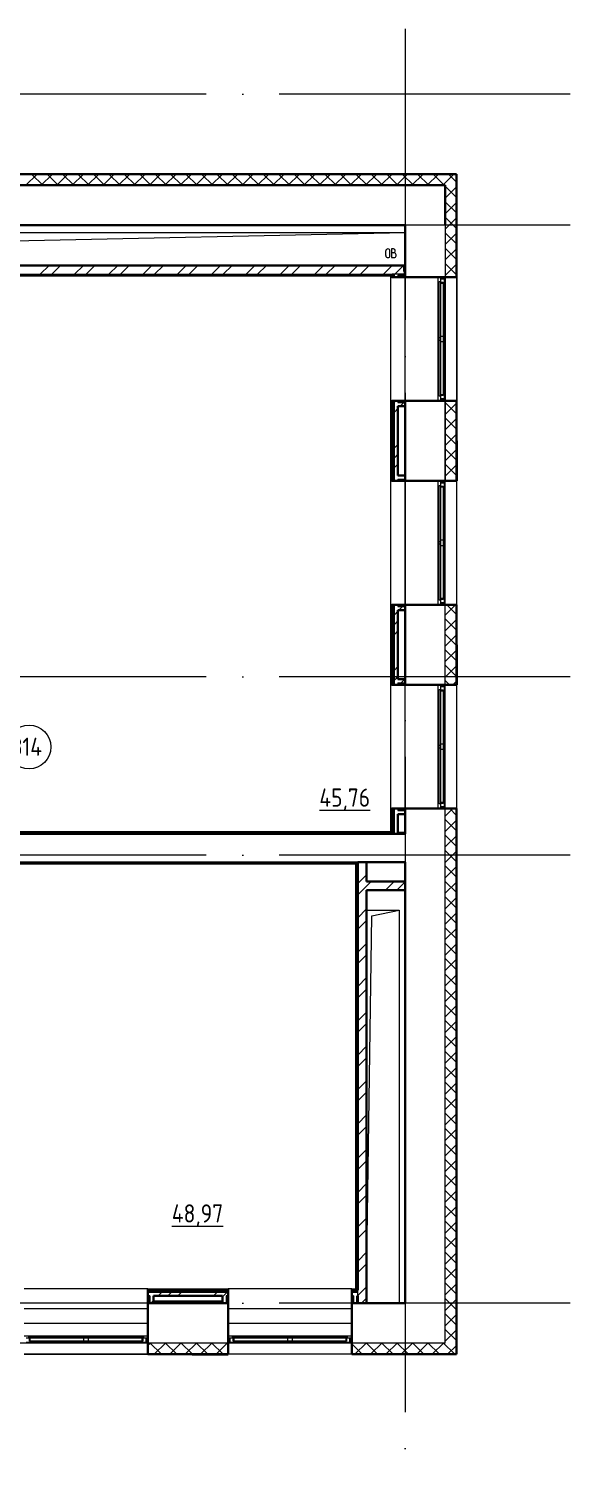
# Model space of a CAD drawing. Header units: millimetres. Extents: x -495897 to 1376592, y -28539 to 470976.
# Drawn here: x 305816 to 313257, y 340394 to 360135 of the extents above; entities that cross this region are included whole.
import ezdxf

# ---------------------------------------------------------------- set-up
doc = ezdxf.new("R2010")
doc.units = ezdxf.units.MM
doc.linetypes.add('ADSK_Линия сетки', pattern=[25, 20, -2.5, 0, -2.5])
for name, color, linetype, lineweight in [('_ Окна', 7, 'Continuous', 9), ('Марки помещений', 252, 'Continuous', 20), ('Ограждение', 252, 'Continuous', 9), ('Окна', 252, 'Continuous', 9), ('Оси', 252, 'Continuous', 9), ('Перекрытие', 252, 'Continuous', 18), ('Стены внутренние', 7, 'Continuous', 18), ('Стены наружные', 7, 'Continuous', 18), ('Стены штриховка', 7, 'Continuous', 9)]:
    doc.layers.add(name, color=color, linetype=linetype, lineweight=lineweight)
doc.styles.add('GOST Common_2', font='', dxfattribs={"width": 0.9, "height": 250})
doc.styles.get('GOST Common_2').set_extended_font_data('GOST type B')

# ---------------------------------------------------------------- blocks, each defined once
blk = doc.blocks.new('3 этаж')
at = {"color": 251, "lineweight": 18, "true_color": 0x636466}
for p, q in [((305741, -3063), (311746, -3063)), ((305823, -3185), (311746, -3063)), ((311478, -3378), (311478, -3315)), ((311536, -3378), (311536, -3315)), ((311586, -3286), (311556, -3286)), ((311556, -3286), (311556, -3406)), ((311589, -3340), (311556, -3340)), ((311609, -3320), (311609, -3310)), ((311556, -3406), (311593, -3406)), ((311619, -3380), (311619, -3370)), ((311214, -12368), (311664, -12368)), ((311287, -12448), (311664, -12368)), ((311664, -12368), (311664, -17763)), ((311214, -17488), (311287, -12448))]:
    blk.add_line(p, q, dxfattribs=at)
for centre, radius, start, end in [((311507, -3315), 28.7, 0, 180), ((311586, -3310), 23.3, 0, 90), ((311589, -3320), 20, 270, 0), ((311589, -3370), 30, 0, 90), ((311507, -3378), 28.7, 180, 0), ((311593, -3380), 26.7, 270, 0)]:
    blk.add_arc(centre, radius, start, end, dxfattribs=at)
at = {"layer": '_ Окна', "color": 251, "true_color": 0x636466}
for p, q in [((312228, -3673), (312228, -3698)), ((312228, -3698), (312286, -3698)), ((312286, -3698), (312286, -3673)), ((312228, -5348), (312228, -5373)), ((312286, -5348), (312228, -5348)), ((312286, -5373), (312286, -5348)), ((312228, -6473), (312228, -6498)), ((312228, -6498), (312286, -6498)), ((312286, -6498), (312286, -6473)), ((312228, -8148), (312228, -8173)), ((312286, -8148), (312228, -8148)), ((312286, -8173), (312286, -8148)), ((312228, -9273), (312228, -9298)), ((312286, -9298), (312286, -9273)), ((312228, -9298), (312286, -9298)), ((312228, -10948), (312228, -10973)), ((312286, -10948), (312228, -10948)), ((312286, -10973), (312286, -10948)), ((308211, -18245), (308186, -18245)), ((308186, -18245), (308186, -18303)), ((308186, -18303), (308211, -18303)), ((309336, -18245), (309311, -18245)), ((309311, -18303), (309336, -18303)), ((309336, -18303), (309336, -18245)), ((311011, -18245), (310986, -18245)), ((310986, -18245), (310986, -18303)), ((310986, -18303), (311011, -18303))]:
    blk.add_line(p, q, dxfattribs=at)
at = {"layer": '_ Окна', "color": 251, "lineweight": 18, "true_color": 0x636466}
for p, q in [((312286, -3698), (312228, -3698)), ((312228, -3698), (312228, -3736)), ((312228, -3744), (312269, -3744)), ((312269, -3744), (312269, -3756)), ((312286, -3758), (312286, -3698)), ((312269, -3762), (312286, -3758)), ((312269, -5302), (312228, -5302)), ((312228, -5310), (312228, -5348)), ((312286, -5289), (312269, -5284)), ((312269, -5290), (312269, -5302)), ((312286, -5348), (312286, -5289)), ((312228, -5348), (312286, -5348)), ((312286, -6498), (312228, -6498)), ((312228, -6498), (312228, -6536)), ((312286, -6558), (312286, -6498)), ((312228, -6544), (312269, -6544)), ((312269, -6544), (312269, -6556)), ((312269, -6562), (312286, -6558)), ((312286, -8089), (312269, -8084)), ((312269, -8090), (312269, -8102)), ((312286, -8148), (312286, -8089)), ((312269, -8102), (312228, -8102)), ((312228, -8110), (312228, -8148)), ((312228, -8148), (312286, -8148)), ((312286, -9298), (312228, -9298)), ((312228, -9298), (312228, -9336)), ((312228, -9344), (312269, -9344)), ((312269, -9344), (312269, -9356)), ((312269, -9362), (312286, -9358)), ((312286, -9358), (312286, -9298)), ((312269, -10902), (312228, -10902)), ((312228, -10910), (312228, -10948)), ((312228, -10948), (312286, -10948)), ((312286, -10889), (312269, -10884)), ((312269, -10890), (312269, -10902)), ((312286, -10948), (312286, -10889)), ((306574, -18245), (306536, -18245)), ((306536, -18303), (306595, -18303)), ((306582, -18286), (306582, -18245)), ((306594, -18286), (306582, -18286)), ((306595, -18303), (306600, -18286)), ((308122, -18286), (308126, -18303)), ((308126, -18303), (308186, -18303)), ((308140, -18286), (308128, -18286)), ((308140, -18245), (308140, -18286)), ((308186, -18245), (308148, -18245)), ((308186, -18303), (308186, -18245)), ((309374, -18245), (309336, -18245)), ((309336, -18245), (309336, -18303)), ((309336, -18303), (309395, -18303)), ((309382, -18286), (309382, -18245)), ((309394, -18286), (309382, -18286)), ((309395, -18303), (309400, -18286)), ((310922, -18286), (310926, -18303)), ((310926, -18303), (310986, -18303)), ((310940, -18286), (310928, -18286)), ((310940, -18245), (310940, -18286)), ((310986, -18245), (310948, -18245)), ((310986, -18303), (310986, -18245))]:
    blk.add_line(p, q, dxfattribs=at)
at = {"layer": 'Марки помещений', "color": 251, "true_color": 0x636466}
blk.add_circle((306578, -10127), 300, dxfattribs=at)
at = {"layer": 'Ограждение', "color": 251, "true_color": 0x636466}
for p, q in [((305766, -3658), (311546, -3658)), ((311546, -11298), (311546, -3653)), ((311546, -3673), (311561, -3673)), ((311546, -5373), (311546, -3673)), ((311746, -5373), (311746, -3673)), ((312196, -5373), (312196, -3673)), ((311561, -5373), (311546, -5373)), ((311546, -6473), (311561, -6473)), ((311546, -8173), (311546, -6473)), ((311746, -8173), (311746, -6473)), ((312196, -8173), (312196, -6473)), ((311561, -8173), (311546, -8173)), ((311546, -9273), (311561, -9273)), ((311546, -10973), (311546, -9273)), ((311746, -10973), (311746, -9273)), ((312196, -10973), (312196, -9273)), ((311561, -10973), (311546, -10973)), ((311546, -11293), (305766, -11293)), ((311746, -11303), (311646, -11303)), ((304611, -11733), (311069, -11733)), ((311069, -11733), (311074, -11728)), ((311069, -17578), (311069, -11733)), ((306511, -17563), (308211, -17563)), ((308211, -17563), (308211, -17578)), ((309311, -17578), (309311, -17563)), ((309311, -17563), (311011, -17563)), ((311011, -17563), (311011, -17578)), ((309236, -17738), (308286, -17738)), ((306511, -17838), (308211, -17838)), ((309311, -17838), (311011, -17838)), ((306511, -18038), (308211, -18038)), ((309311, -18038), (311011, -18038)), ((306511, -18213), (308211, -18213)), ((309311, -18213), (311011, -18213))]:
    blk.add_line(p, q, dxfattribs=at)
at = {"layer": 'Окна', "color": 251, "true_color": 0x636466}
for p, q in [((312211, -3736), (312228, -3736)), ((312211, -4508), (312211, -3736)), ((312228, -3736), (312228, -4508)), ((312228, -3756), (312269, -3756)), ((312269, -3756), (312269, -4488)), ((312286, -5289), (312286, -3758)), ((312211, -4538), (312211, -4508)), ((312228, -4508), (312211, -4508)), ((312211, -4538), (312228, -4538)), ((312211, -5310), (312211, -4538)), ((312269, -4488), (312228, -4488)), ((312228, -4508), (312228, -4538)), ((312228, -4538), (312228, -5310)), ((312269, -4488), (312269, -4558)), ((312228, -4558), (312269, -4558)), ((312269, -4558), (312269, -5290)), ((312228, -5310), (312211, -5310)), ((312269, -5290), (312228, -5290)), ((312211, -6536), (312228, -6536)), ((312211, -7308), (312211, -6536)), ((312228, -6536), (312228, -7308)), ((312228, -6556), (312269, -6556)), ((312269, -6556), (312269, -7288)), ((312286, -8089), (312286, -6558)), ((312269, -7288), (312228, -7288)), ((312269, -7288), (312269, -7358)), ((312211, -7338), (312211, -7308)), ((312228, -7308), (312211, -7308)), ((312211, -7338), (312228, -7338)), ((312211, -8110), (312211, -7338)), ((312228, -7308), (312228, -7338)), ((312228, -7338), (312228, -8110)), ((312228, -7358), (312269, -7358)), ((312269, -7358), (312269, -8090)), ((312269, -8090), (312228, -8090)), ((312228, -8110), (312211, -8110)), ((312211, -9336), (312228, -9336)), ((312211, -10108), (312211, -9336)), ((312228, -9336), (312228, -10108)), ((312228, -9356), (312269, -9356)), ((312269, -9356), (312269, -10088)), ((312286, -10889), (312286, -9358)), ((312211, -10138), (312211, -10108)), ((312228, -10108), (312211, -10108)), ((312211, -10138), (312228, -10138)), ((312211, -10910), (312211, -10138)), ((312269, -10088), (312228, -10088)), ((312228, -10108), (312228, -10138)), ((312228, -10138), (312228, -10910)), ((312228, -10158), (312269, -10158)), ((312269, -10088), (312269, -10158)), ((312269, -10158), (312269, -10890)), ((312228, -10910), (312211, -10910)), ((312269, -10890), (312228, -10890)), ((306574, -18228), (307346, -18228)), ((306574, -18245), (306574, -18228)), ((307346, -18245), (306574, -18245)), ((306594, -18286), (306594, -18245)), ((307326, -18286), (306594, -18286)), ((306595, -18303), (308126, -18303)), ((307326, -18245), (307326, -18286)), ((307396, -18286), (307326, -18286)), ((307346, -18228), (307376, -18228)), ((307346, -18228), (307346, -18245)), ((307376, -18245), (307346, -18245)), ((307376, -18228), (308148, -18228)), ((307376, -18245), (307376, -18228)), ((308148, -18245), (307376, -18245)), ((307396, -18286), (307396, -18245)), ((308128, -18286), (307396, -18286)), ((308128, -18245), (308128, -18286)), ((308148, -18228), (308148, -18245)), ((309374, -18228), (310146, -18228)), ((309374, -18245), (309374, -18228)), ((310146, -18245), (309374, -18245)), ((309394, -18286), (309394, -18245)), ((310126, -18286), (309394, -18286)), ((309395, -18303), (310926, -18303)), ((310126, -18245), (310126, -18286)), ((310196, -18286), (310126, -18286)), ((310146, -18228), (310176, -18228)), ((310146, -18228), (310146, -18245)), ((310176, -18245), (310146, -18245)), ((310176, -18228), (310948, -18228)), ((310176, -18245), (310176, -18228)), ((310948, -18245), (310176, -18245)), ((310196, -18286), (310196, -18245)), ((310928, -18286), (310196, -18286)), ((310928, -18245), (310928, -18286)), ((310948, -18228), (310948, -18245))]:
    blk.add_line(p, q, dxfattribs=at)
at = {"layer": 'Оси', "color": 251, "linetype": 'ADSK_Линия сетки', "ltscale": 200, "true_color": 0x636466}
for p, q in [((311746, -263), (311746, -31390)), ((314013, -1163), (237074, -1163)), ((314013, -2963), (237074, -2963)), ((314013, -9163), (237074, -9163)), ((314013, -11613), (237074, -11613)), ((314013, -17763), (237074, -17763))]:
    blk.add_line(p, q, dxfattribs=at)
at = {"layer": 'Перекрытие', "color": 251, "true_color": 0x636466}
for p, q in [((305741, -3063), (311746, -3063)), ((311214, -12368), (311664, -12368)), ((311664, -12368), (311664, -17763))]:
    blk.add_line(p, q, dxfattribs=at)
at = {"layer": 'Стены внутренние', "color": 251, "lineweight": 30, "true_color": 0x636466}
for p, q in [((312448, -2261), (305096, -2261)), ((312448, -3673), (312448, -2261)), ((312296, -2413), (305096, -2413)), ((312296, -2963), (312296, -2413)), ((305171, -2963), (311746, -2963)), ((311746, -2963), (311746, -3598)), ((311746, -3673), (312448, -3673)), ((312448, -5373), (311746, -5373)), ((311746, -5448), (311746, -6398)), ((312448, -6473), (312448, -5373)), ((311746, -6473), (312448, -6473)), ((312448, -8173), (311746, -8173)), ((311746, -8248), (311746, -9198)), ((312448, -9273), (312448, -8173)), ((311746, -9273), (312448, -9273)), ((312448, -10973), (311746, -10973)), ((311746, -11048), (311746, -11318)), ((312448, -18465), (312448, -10973)), ((311746, -11318), (311646, -11318)), ((311214, -11708), (311746, -11708)), ((311746, -11708), (311746, -11973)), ((311746, -12093), (311746, -17763)), ((308211, -17763), (308211, -18465)), ((309236, -17763), (308286, -17763)), ((309311, -18465), (309311, -17763)), ((311011, -17763), (311011, -18465)), ((311094, -17763), (311086, -17763)), ((311746, -17763), (311214, -17763)), ((308211, -18465), (309311, -18465)), ((311011, -18465), (312448, -18465))]:
    blk.add_line(p, q, dxfattribs=at)
at = {"layer": 'Стены внутренние', "color": 251, "linetype": 'Continuous', "lineweight": 9, "true_color": 0x636466}
for p, q in [((306533, -2413), (306683, -2263)), ((306767, -2413), (306617, -2263)), ((306745, -2413), (306895, -2263)), ((306979, -2413), (306829, -2263)), ((306831, -2261), (306830, -2263)), ((306914, -2263), (306913, -2261)), ((306957, -2413), (307107, -2263)), ((307191, -2413), (307041, -2263)), ((307170, -2413), (307320, -2263)), ((307403, -2413), (307253, -2263)), ((307382, -2413), (307532, -2263)), ((307615, -2413), (307465, -2263)), ((307594, -2413), (307744, -2263)), ((307827, -2413), (307677, -2263)), ((307735, -2263), (307734, -2261)), ((307806, -2413), (307956, -2263)), ((308039, -2413), (307889, -2263)), ((308018, -2413), (308168, -2263)), ((308252, -2413), (308102, -2263)), ((308230, -2413), (308380, -2263)), ((308238, -2261), (308237, -2263)), ((308464, -2413), (308314, -2263)), ((308322, -2263), (308320, -2261)), ((308442, -2413), (308592, -2263)), ((308676, -2413), (308526, -2263)), ((308654, -2413), (308804, -2263)), ((308888, -2413), (308738, -2263)), ((308867, -2413), (309017, -2263)), ((309100, -2413), (308950, -2263)), ((309079, -2413), (309229, -2263)), ((309312, -2413), (309162, -2263)), ((309291, -2413), (309441, -2263)), ((309524, -2413), (309374, -2263)), ((309503, -2413), (309653, -2263)), ((309737, -2413), (309587, -2263)), ((309646, -2261), (309645, -2263)), ((309715, -2413), (309865, -2263)), ((309949, -2413), (309799, -2263)), ((309927, -2413), (310077, -2263)), ((310161, -2413), (310011, -2263)), ((310139, -2413), (310289, -2263)), ((310373, -2413), (310223, -2263)), ((310352, -2413), (310502, -2263)), ((310585, -2413), (310435, -2263)), ((310564, -2413), (310714, -2263)), ((310797, -2413), (310647, -2263)), ((310776, -2413), (310926, -2263)), ((311009, -2413), (310859, -2263)), ((310988, -2413), (311138, -2263)), ((311221, -2413), (311071, -2263)), ((311137, -2263), (311136, -2261)), ((311200, -2413), (311350, -2263)), ((311434, -2413), (311284, -2263)), ((311412, -2413), (311562, -2263)), ((311646, -2413), (311496, -2263)), ((311624, -2413), (311774, -2263)), ((311858, -2413), (311708, -2263)), ((311836, -2413), (311986, -2263)), ((312070, -2413), (311920, -2263)), ((312049, -2413), (312199, -2263)), ((312282, -2413), (312132, -2263)), ((312193, -2263), (312192, -2261)), ((312296, -2378), (312411, -2263)), ((312344, -2263), (312343, -2263)), ((312446, -2365), (312344, -2263)), ((312261, -2413), (312296, -2378)), ((312446, -2577), (312296, -2427)), ((312296, -2591), (312446, -2441)), ((312446, -2502), (312448, -2502)), ((312446, -2789), (312296, -2639)), ((312296, -2803), (312446, -2653)), ((312446, -3001), (312296, -2851)), ((312296, -3015), (312446, -2865)), ((312446, -2909), (312448, -2909)), ((312446, -3214), (312296, -3064)), ((312296, -3227), (312446, -3077)), ((312446, -3426), (312296, -3276)), ((312296, -3439), (312446, -3289)), ((312446, -3315), (312448, -3315)), ((312446, -3638), (312296, -3488)), ((312296, -3651), (312446, -3501)), ((312446, -3620), (312448, -3620)), ((312446, -5547), (312296, -5397)), ((312296, -5560), (312446, -5410)), ((312425, -5373), (312424, -5375)), ((312446, -5759), (312296, -5609)), ((312296, -5772), (312446, -5622)), ((312446, -5550), (312448, -5550)), ((312446, -5971), (312296, -5821)), ((312296, -5985), (312446, -5835)), ((312448, -5753), (312446, -5749)), ((312446, -5855), (312448, -5855)), ((312446, -6183), (312296, -6033)), ((312296, -6197), (312446, -6047)), ((312446, -6395), (312296, -6245)), ((312296, -6409), (312446, -6259)), ((312446, -6261), (312448, -6261)), ((312312, -6473), (312296, -6458)), ((312395, -6473), (312393, -6471)), ((312445, -6471), (312446, -6471)), ((312296, -8318), (312438, -8175)), ((312446, -8305), (312315, -8173)), ((312446, -8517), (312296, -8367)), ((312296, -8530), (312446, -8380)), ((312446, -8729), (312296, -8579)), ((312296, -8742), (312446, -8592)), ((312446, -8497), (312448, -8497)), ((312446, -8941), (312296, -8791)), ((312296, -8954), (312446, -8804)), ((312446, -9153), (312296, -9003)), ((312296, -9167), (312446, -9017)), ((312446, -8903), (312448, -8903)), ((312354, -9273), (312296, -9215)), ((312403, -9271), (312446, -9229)), ((312446, -9208), (312448, -9208)), ((312296, -11076), (312396, -10975)), ((312446, -11062), (312357, -10973)), ((312448, -11036), (312446, -11032)), ((312446, -11275), (312296, -11125)), ((312296, -11288), (312446, -11138)), ((312446, -11138), (312448, -11138)), ((312446, -11487), (312296, -11337)), ((312296, -11500), (312446, -11350)), ((312446, -11443), (312448, -11443)), ((312446, -11699), (312296, -11549)), ((312296, -11712), (312446, -11562)), ((312446, -11911), (312296, -11761)), ((312296, -11924), (312446, -11774)), ((312446, -12123), (312296, -11973)), ((312296, -12136), (312446, -11986)), ((312446, -11849), (312448, -11849)), ((312446, -12335), (312296, -12185)), ((312296, -12349), (312446, -12199)), ((312446, -12547), (312296, -12397)), ((312296, -12561), (312446, -12411)), ((312446, -12256), (312448, -12256)), ((312446, -12759), (312296, -12609)), ((312296, -12773), (312446, -12623)), ((312446, -12561), (312448, -12561)), ((312446, -12972), (312296, -12822)), ((312448, -12649), (312446, -12653)), ((312448, -12661), (312446, -12658)), ((312296, -12985), (312446, -12835)), ((312446, -12967), (312448, -12967)), ((312446, -13184), (312296, -13034)), ((312296, -13197), (312446, -13047)), ((312446, -13396), (312296, -13246)), ((312296, -13409), (312446, -13259)), ((312446, -13373), (312448, -13373)), ((312446, -13608), (312296, -13458)), ((312296, -13621), (312446, -13471)), ((312446, -13820), (312296, -13670)), ((312296, -13834), (312446, -13684)), ((312446, -13678), (312448, -13678)), ((312446, -14032), (312296, -13882)), ((312296, -14046), (312446, -13896)), ((312446, -14244), (312296, -14094)), ((312296, -14258), (312446, -14108)), ((312446, -14085), (312448, -14085)), ((312446, -14457), (312296, -14307)), ((312296, -14470), (312446, -14320)), ((312446, -14669), (312296, -14519)), ((312296, -14682), (312446, -14532)), ((312446, -14491), (312448, -14491)), ((312446, -14881), (312296, -14731)), ((312296, -14894), (312446, -14744)), ((312446, -14796), (312448, -14796)), ((312446, -15093), (312296, -14943)), ((312296, -15106), (312446, -14956)), ((312446, -15305), (312296, -15155)), ((312296, -15318), (312446, -15168)), ((312446, -15517), (312296, -15367)), ((312296, -15531), (312446, -15381)), ((312446, -15202), (312448, -15202)), ((312446, -15729), (312296, -15579)), ((312296, -15743), (312446, -15593)), ((312446, -15941), (312296, -15791)), ((312446, -15609), (312448, -15609)), ((312448, -15697), (312446, -15701)), ((312448, -15709), (312446, -15706)), ((312296, -15955), (312446, -15805)), ((312446, -15913), (312448, -15913)), ((312446, -16154), (312296, -16004)), ((312296, -16167), (312446, -16017)), ((312446, -16366), (312296, -16216)), ((312296, -16379), (312446, -16229)), ((312448, -16307), (312446, -16310)), ((312448, -16319), (312446, -16316)), ((312446, -16320), (312448, -16320)), ((312446, -16578), (312296, -16428)), ((312296, -16591), (312446, -16441)), ((312446, -16790), (312296, -16640)), ((312296, -16803), (312446, -16653)), ((312446, -16726), (312448, -16726)), ((312446, -17002), (312296, -16852)), ((312296, -17015), (312446, -16865)), ((312446, -17214), (312296, -17064)), ((312296, -17228), (312446, -17078)), ((312446, -17031), (312448, -17031)), ((312448, -17120), (312446, -17123)), ((312446, -17426), (312296, -17276)), ((312296, -17440), (312446, -17290)), ((312446, -17638), (312296, -17488)), ((312296, -17652), (312446, -17502)), ((312446, -17437), (312448, -17437)), ((312446, -17851), (312296, -17701)), ((312296, -17864), (312446, -17714)), ((312446, -18063), (312296, -17913)), ((312296, -18076), (312446, -17926)), ((312446, -17844), (312448, -17844)), ((312446, -18275), (312296, -18125)), ((312296, -18288), (312446, -18138)), ((312446, -18149), (312448, -18149)), ((308211, -18343), (308240, -18313)), ((308392, -18463), (308242, -18313)), ((308302, -18463), (308452, -18313)), ((308604, -18463), (308454, -18313)), ((308514, -18463), (308664, -18313)), ((308816, -18463), (308666, -18313)), ((308727, -18463), (308877, -18313)), ((309028, -18463), (308878, -18313)), ((308939, -18463), (309089, -18313)), ((309240, -18463), (309090, -18313)), ((309151, -18463), (309301, -18313)), ((309311, -18322), (309302, -18313)), ((311149, -18463), (311011, -18325)), ((311060, -18463), (311210, -18313)), ((311362, -18463), (311212, -18313)), ((311272, -18463), (311422, -18313)), ((311574, -18463), (311424, -18313)), ((311484, -18463), (311634, -18313)), ((311786, -18463), (311636, -18313)), ((311696, -18463), (311846, -18313)), ((311998, -18463), (311848, -18313)), ((311908, -18463), (312058, -18313)), ((312210, -18463), (312060, -18313)), ((312121, -18463), (312271, -18313)), ((312422, -18463), (312272, -18313)), ((312333, -18463), (312446, -18350)), ((308270, -18463), (308269, -18465)), ((309091, -18463), (309090, -18465)), ((309309, -18453), (309311, -18453)), ((311085, -18463), (311084, -18465)), ((311341, -18465), (311339, -18463)), ((311907, -18463), (311905, -18465)), ((311927, -18465), (311926, -18463)), ((312141, -18463), (312140, -18465))]:
    blk.add_line(p, q, dxfattribs=at)
at = {"layer": 'Стены внутренние', "color": 251, "true_color": 0x636466}
for p, q in [((312296, -2963), (312296, -6473)), ((312448, -3673), (312448, -5373)), ((312296, -18313), (312296, -5373)), ((312448, -6473), (312448, -8173)), ((312448, -9273), (312448, -10973)), ((312296, -18313), (280362, -18313)), ((312296, -18313), (306511, -18313)), ((308211, -18465), (306511, -18465)), ((311011, -18465), (309311, -18465))]:
    blk.add_line(p, q, dxfattribs=at)
at = {"layer": 'Стены наружные', "color": 251, "true_color": 0x636466}
for p, q in [((312448, -3123), (312453, -3123)), ((312453, -3123), (312453, -5923)), ((311746, -3513), (311731, -3513)), ((312453, -3673), (312448, -3673)), ((312448, -5373), (312453, -5373)), ((312453, -5922), (312448, -5922)), ((312448, -8173), (312453, -8173)), ((312453, -8173), (312453, -8723)), ((312453, -10973), (312448, -10973)), ((312453, -10973), (312453, -11523)), ((311731, -11311), (311731, -11303)), ((311746, -11311), (311731, -11311)), ((312453, -11523), (312448, -11523)), ((311094, -11708), (304911, -11708)), ((308286, -17748), (309236, -17748)), ((311086, -17763), (311086, -17748)), ((308816, -18470), (306511, -18470)), ((308211, -18470), (308211, -18465))]:
    blk.add_line(p, q, dxfattribs=at)
at = {"layer": 'Стены наружные', "color": 251, "lineweight": 30, "true_color": 0x636466}
for p, q in [((311731, -3513), (305491, -3513)), ((311731, -3598), (311731, -3513)), ((311566, -3648), (305756, -3648)), ((305761, -3653), (311561, -3653)), ((311561, -3633), (311561, -3648)), ((311561, -3653), (311561, -3673)), ((311561, -3673), (311746, -3673)), ((311746, -3598), (311731, -3598)), ((311746, -3673), (311746, -3598)), ((311746, -5373), (311561, -5373)), ((311561, -5373), (311561, -6473)), ((311646, -6398), (311646, -5448)), ((311646, -5448), (311746, -5448)), ((311746, -5448), (311746, -5373)), ((312453, -5923), (312448, -5923)), ((312453, -6473), (312453, -5923)), ((311561, -6473), (311746, -6473)), ((311746, -6398), (311646, -6398)), ((311746, -6473), (311746, -6398)), ((312448, -6473), (312453, -6473)), ((311746, -8173), (311561, -8173)), ((311561, -8173), (311561, -9273)), ((311646, -9198), (311646, -8248)), ((311646, -8248), (311746, -8248)), ((311746, -8248), (311746, -8173)), ((312448, -8723), (312448, -9273)), ((312453, -8723), (312448, -8723)), ((312453, -9273), (312453, -8723)), ((311561, -9273), (311746, -9273)), ((311746, -9198), (311646, -9198)), ((311746, -9273), (311746, -9198)), ((312448, -9273), (312453, -9273)), ((311746, -10973), (311561, -10973)), ((311561, -10973), (311561, -11298)), ((311646, -11318), (311646, -11048)), ((311646, -11048), (311746, -11048)), ((311746, -11048), (311746, -10973)), ((305741, -11318), (311646, -11318)), ((311566, -11303), (305756, -11303)), ((311561, -11298), (305761, -11298)), ((311571, -11318), (311571, -11303)), ((304601, -11728), (311074, -11728)), ((311074, -11728), (311074, -17578)), ((311079, -11723), (311079, -17583)), ((311094, -11708), (311094, -17588)), ((311214, -11708), (311094, -11708)), ((311214, -11973), (311214, -11708)), ((311746, -11973), (311214, -11973)), ((311746, -12093), (311746, -11973)), ((311214, -17763), (311214, -12093)), ((311214, -12093), (311746, -12093)), ((308211, -17578), (308211, -17763)), ((309311, -17578), (308211, -17578)), ((308211, -17763), (308286, -17763)), ((308286, -17663), (309236, -17663)), ((308286, -17763), (308286, -17663)), ((309236, -17663), (309236, -17763)), ((309236, -17763), (309311, -17763)), ((309311, -17763), (309311, -17578)), ((311011, -17578), (311011, -17763)), ((311074, -17578), (311011, -17578)), ((311011, -17763), (311086, -17763)), ((311079, -17583), (311074, -17583)), ((311086, -17663), (311094, -17663)), ((311086, -17763), (311086, -17663)), ((311094, -17663), (311094, -17763)), ((311094, -17763), (311214, -17763)), ((309311, -18465), (308816, -18465)), ((308816, -18465), (308816, -18470)), ((308816, -18470), (309311, -18470)), ((309311, -18465), (309311, -18470))]:
    blk.add_line(p, q, dxfattribs=at)
at = {"layer": 'Стены наружные', "color": 251, "linetype": 'Continuous', "lineweight": 9, "true_color": 0x636466}
for p, q in [((306732, -3633), (306852, -3513)), ((306889, -3633), (307009, -3513)), ((307203, -3633), (307323, -3513)), ((307360, -3633), (307480, -3513)), ((307675, -3633), (307795, -3513)), ((307832, -3633), (307952, -3513)), ((308146, -3633), (308266, -3513)), ((308303, -3633), (308423, -3513)), ((308618, -3633), (308738, -3513)), ((308775, -3633), (308895, -3513)), ((309089, -3633), (309209, -3513)), ((309246, -3633), (309366, -3513)), ((309561, -3633), (309681, -3513)), ((309718, -3633), (309838, -3513)), ((310032, -3633), (310152, -3513)), ((310189, -3633), (310309, -3513)), ((310503, -3633), (310623, -3513)), ((310661, -3633), (310781, -3513)), ((310975, -3633), (311095, -3513)), ((311132, -3633), (311252, -3513)), ((311446, -3633), (311566, -3513)), ((311604, -3633), (311724, -3513)), ((306637, -3653), (306642, -3648)), ((306707, -3653), (306712, -3648)), ((306778, -3653), (306783, -3648)), ((306849, -3653), (306854, -3648)), ((306882, -3648), (306882, -3633)), ((306919, -3653), (306924, -3648)), ((306990, -3653), (306995, -3648)), ((307061, -3653), (307066, -3648)), ((307132, -3653), (307137, -3648)), ((307202, -3653), (307207, -3648)), ((307273, -3653), (307278, -3648)), ((307344, -3653), (307349, -3648)), ((307414, -3653), (307419, -3648)), ((307482, -3648), (307482, -3633)), ((307485, -3653), (307490, -3648)), ((307556, -3653), (307561, -3648)), ((307627, -3653), (307632, -3648)), ((307697, -3653), (307702, -3648)), ((307768, -3653), (307773, -3648)), ((307839, -3653), (307844, -3648)), ((307909, -3653), (307914, -3648)), ((307980, -3653), (307985, -3648)), ((308051, -3653), (308056, -3648)), ((308082, -3648), (308082, -3633)), ((308122, -3653), (308127, -3648)), ((308192, -3653), (308197, -3648)), ((308263, -3653), (308268, -3648)), ((308334, -3653), (308339, -3648)), ((308404, -3653), (308409, -3648)), ((308475, -3653), (308480, -3648)), ((308546, -3653), (308551, -3648)), ((308617, -3653), (308622, -3648)), ((308682, -3648), (308682, -3633)), ((308687, -3653), (308692, -3648)), ((308758, -3653), (308763, -3648)), ((308829, -3653), (308834, -3648)), ((308899, -3653), (308904, -3648)), ((308970, -3653), (308975, -3648)), ((309041, -3653), (309046, -3648)), ((309112, -3653), (309117, -3648)), ((309182, -3653), (309187, -3648)), ((309253, -3653), (309258, -3648)), ((309282, -3648), (309282, -3633)), ((309324, -3653), (309329, -3648)), ((309394, -3653), (309399, -3648)), ((309465, -3653), (309470, -3648)), ((309536, -3653), (309541, -3648)), ((309607, -3653), (309612, -3648)), ((309677, -3653), (309682, -3648)), ((309748, -3653), (309753, -3648)), ((309819, -3653), (309824, -3648)), ((309882, -3648), (309882, -3633)), ((309889, -3653), (309894, -3648)), ((309960, -3653), (309965, -3648)), ((310031, -3653), (310036, -3648)), ((310101, -3653), (310106, -3648)), ((310172, -3653), (310177, -3648)), ((310243, -3653), (310248, -3648)), ((310314, -3653), (310319, -3648)), ((310384, -3653), (310389, -3648)), ((310455, -3653), (310460, -3648)), ((310482, -3648), (310482, -3633)), ((310526, -3653), (310531, -3648)), ((310596, -3653), (310601, -3648)), ((310667, -3653), (310672, -3648)), ((310738, -3653), (310743, -3648)), ((310809, -3653), (310814, -3648)), ((310879, -3653), (310884, -3648)), ((310950, -3653), (310955, -3648)), ((311021, -3653), (311026, -3648)), ((311082, -3648), (311082, -3633)), ((311091, -3653), (311096, -3648)), ((311162, -3653), (311167, -3648)), ((311233, -3653), (311238, -3648)), ((311304, -3653), (311309, -3648)), ((311374, -3653), (311379, -3648)), ((311445, -3653), (311450, -3648)), ((311516, -3653), (311521, -3648)), ((311646, -3665), (311650, -3661)), ((311650, -3661), (311662, -3648)), ((311678, -3648), (311693, -3633)), ((311561, -5376), (311563, -5373)), ((311561, -5447), (311566, -5442)), ((311561, -5518), (311566, -5513)), ((311566, -5442), (311571, -5437)), ((311571, -5437), (311583, -5424)), ((311583, -5424), (311596, -5412)), ((311596, -5392), (311615, -5373)), ((311596, -5527), (311646, -5477)), ((311675, -5448), (311725, -5398)), ((311561, -5588), (311566, -5583)), ((311561, -5659), (311566, -5654)), ((311561, -5730), (311566, -5725)), ((311571, -5649), (311583, -5636)), ((311583, -5636), (311596, -5624)), ((311561, -5800), (311566, -5795)), ((311561, -5871), (311566, -5866)), ((311566, -5866), (311571, -5861)), ((311571, -5861), (311583, -5849)), ((311583, -5849), (311596, -5836)), ((311561, -5942), (311566, -5937)), ((311561, -6013), (311566, -6008)), ((311561, -6083), (311566, -6078)), ((311571, -6073), (311583, -6061)), ((311583, -6061), (311596, -6048)), ((311596, -6021), (311646, -5971)), ((311596, -6156), (311646, -6106)), ((312453, -5965), (312450, -5959)), ((311561, -6154), (311566, -6149)), ((311561, -6225), (311566, -6220)), ((311561, -6295), (311566, -6290)), ((311566, -6290), (311571, -6285)), ((311571, -6285), (311583, -6273)), ((311583, -6273), (311596, -6260)), ((311596, -6291), (311646, -6241)), ((312448, -6261), (312453, -6261)), ((311561, -6366), (311566, -6361)), ((311561, -6437), (311566, -6432)), ((311595, -6473), (311596, -6472)), ((311561, -8205), (311566, -8200)), ((311561, -8275), (311566, -8270)), ((311571, -8195), (311583, -8182)), ((311583, -8182), (311592, -8173)), ((311596, -8311), (311646, -8261)), ((311658, -8248), (311708, -8198)), ((311561, -8346), (311566, -8341)), ((311561, -8417), (311566, -8412)), ((311561, -8487), (311566, -8482)), ((311566, -8412), (311571, -8407)), ((311571, -8407), (311583, -8394)), ((311583, -8394), (311596, -8382)), ((311596, -8446), (311646, -8396)), ((311561, -8558), (311566, -8553)), ((311561, -8629), (311566, -8624)), ((311571, -8619), (311583, -8606)), ((311583, -8606), (311596, -8594)), ((311596, -8581), (311646, -8531)), ((311561, -8700), (311566, -8695)), ((311561, -8770), (311566, -8765)), ((311561, -8841), (311566, -8836)), ((311566, -8836), (311571, -8831)), ((311571, -8831), (311583, -8818)), ((311583, -8818), (311596, -8806)), ((311561, -8912), (311566, -8907)), ((311561, -8982), (311566, -8977)), ((311561, -9053), (311566, -9048)), ((311571, -9043), (311583, -9031)), ((311583, -9031), (311596, -9018)), ((311596, -9074), (311646, -9024)), ((312448, -8903), (312453, -8903)), ((311561, -9124), (311566, -9119)), ((311561, -9194), (311566, -9189)), ((311561, -9265), (311566, -9260)), ((311566, -9260), (311571, -9255)), ((311571, -9255), (311583, -9243)), ((311583, -9243), (311596, -9230)), ((311596, -9209), (311646, -9159)), ((311691, -9248), (311741, -9198)), ((312448, -9208), (312453, -9208)), ((311561, -11033), (311566, -11028)), ((311737, -10998), (311746, -10989)), ((311561, -11104), (311566, -11099)), ((311561, -11174), (311566, -11169)), ((311561, -11245), (311566, -11240)), ((311571, -11164), (311583, -11152)), ((311583, -11152), (311596, -11139)), ((306623, -11303), (306628, -11298)), ((306694, -11303), (306699, -11298)), ((306765, -11303), (306770, -11298)), ((306836, -11303), (306841, -11298)), ((306906, -11303), (306911, -11298)), ((306962, -11318), (306977, -11303)), ((306977, -11303), (306982, -11298)), ((307048, -11303), (307053, -11298)), ((307118, -11303), (307123, -11298)), ((307189, -11303), (307194, -11298)), ((307260, -11303), (307265, -11298)), ((307331, -11303), (307336, -11298)), ((307386, -11318), (307401, -11303)), ((307401, -11303), (307406, -11298)), ((307472, -11303), (307477, -11298)), ((307543, -11303), (307548, -11298)), ((307613, -11303), (307618, -11298)), ((307684, -11303), (307689, -11298)), ((307755, -11303), (307760, -11298)), ((307810, -11318), (307825, -11303)), ((307825, -11303), (307830, -11298)), ((307896, -11303), (307901, -11298)), ((307967, -11303), (307972, -11298)), ((308038, -11303), (308043, -11298)), ((308108, -11303), (308113, -11298)), ((308179, -11303), (308184, -11298)), ((308235, -11318), (308250, -11303)), ((308250, -11303), (308255, -11298)), ((308320, -11303), (308325, -11298)), ((308391, -11303), (308396, -11298)), ((308462, -11303), (308467, -11298)), ((308533, -11303), (308538, -11298)), ((308603, -11303), (308608, -11298)), ((308659, -11318), (308674, -11303)), ((308674, -11303), (308679, -11298)), ((308745, -11303), (308750, -11298)), ((308815, -11303), (308820, -11298)), ((308886, -11303), (308891, -11298)), ((308957, -11303), (308962, -11298)), ((309028, -11303), (309033, -11298)), ((309083, -11318), (309098, -11303)), ((309098, -11303), (309103, -11298)), ((309169, -11303), (309174, -11298)), ((309240, -11303), (309245, -11298)), ((309310, -11303), (309315, -11298)), ((309381, -11303), (309386, -11298)), ((309452, -11303), (309457, -11298)), ((309508, -11318), (309523, -11303)), ((309523, -11303), (309528, -11298)), ((309593, -11303), (309598, -11298)), ((309664, -11303), (309669, -11298)), ((309735, -11303), (309740, -11298)), ((309805, -11303), (309810, -11298)), ((309876, -11303), (309881, -11298)), ((309932, -11318), (309947, -11303)), ((309947, -11303), (309952, -11298)), ((310018, -11303), (310023, -11298)), ((310088, -11303), (310093, -11298)), ((310159, -11303), (310164, -11298)), ((310230, -11303), (310235, -11298)), ((310300, -11303), (310305, -11298)), ((310356, -11318), (310371, -11303)), ((310371, -11303), (310376, -11298)), ((310442, -11303), (310447, -11298)), ((310512, -11303), (310517, -11298)), ((310583, -11303), (310588, -11298)), ((310654, -11303), (310659, -11298)), ((310725, -11303), (310730, -11298)), ((310780, -11318), (310795, -11303)), ((310795, -11303), (310800, -11298)), ((310866, -11303), (310871, -11298)), ((310937, -11303), (310942, -11298)), ((311007, -11303), (311012, -11298)), ((311078, -11303), (311083, -11298)), ((311149, -11303), (311154, -11298)), ((311205, -11318), (311220, -11303)), ((311220, -11303), (311225, -11298)), ((311290, -11303), (311295, -11298)), ((311361, -11303), (311366, -11298)), ((311432, -11303), (311437, -11298)), ((311502, -11303), (311507, -11298)), ((311641, -11318), (311646, -11314)), ((306623, -11728), (306628, -11723)), ((306693, -11728), (306698, -11723)), ((306764, -11728), (306769, -11723)), ((306835, -11728), (306840, -11723)), ((306906, -11728), (306911, -11723)), ((306976, -11728), (306981, -11723)), ((306981, -11723), (306996, -11708)), ((307047, -11728), (307052, -11723)), ((307118, -11728), (307123, -11723)), ((307188, -11728), (307193, -11723)), ((307259, -11728), (307264, -11723)), ((307330, -11728), (307335, -11723)), ((307400, -11728), (307405, -11723)), ((307405, -11723), (307420, -11708)), ((307471, -11728), (307476, -11723)), ((307542, -11728), (307547, -11723)), ((307613, -11728), (307618, -11723)), ((307683, -11728), (307688, -11723)), ((307754, -11728), (307759, -11723)), ((307825, -11728), (307830, -11723)), ((307830, -11723), (307845, -11708)), ((307895, -11728), (307900, -11723)), ((307966, -11728), (307971, -11723)), ((308037, -11728), (308042, -11723)), ((308108, -11728), (308113, -11723)), ((308178, -11728), (308183, -11723)), ((308249, -11728), (308254, -11723)), ((308254, -11723), (308269, -11708)), ((308320, -11728), (308325, -11723)), ((308390, -11728), (308395, -11723)), ((308461, -11728), (308466, -11723)), ((308532, -11728), (308537, -11723)), ((308603, -11728), (308608, -11723)), ((308673, -11728), (308678, -11723)), ((308678, -11723), (308693, -11708)), ((308744, -11728), (308749, -11723)), ((308815, -11728), (308820, -11723)), ((308885, -11728), (308890, -11723)), ((308956, -11728), (308961, -11723)), ((309027, -11728), (309032, -11723)), ((309098, -11728), (309103, -11723)), ((309103, -11723), (309118, -11708)), ((309168, -11728), (309173, -11723)), ((309239, -11728), (309244, -11723)), ((309310, -11728), (309315, -11723)), ((309380, -11728), (309385, -11723)), ((309451, -11728), (309456, -11723)), ((309522, -11728), (309527, -11723)), ((309527, -11723), (309542, -11708)), ((309593, -11728), (309598, -11723)), ((309663, -11728), (309668, -11723)), ((309734, -11728), (309739, -11723)), ((309805, -11728), (309810, -11723)), ((309875, -11728), (309880, -11723)), ((309946, -11728), (309951, -11723)), ((309951, -11723), (309966, -11708)), ((310017, -11728), (310022, -11723)), ((310087, -11728), (310092, -11723)), ((310158, -11728), (310163, -11723)), ((310229, -11728), (310234, -11723)), ((310300, -11728), (310305, -11723)), ((310370, -11728), (310375, -11723)), ((310375, -11723), (310390, -11708)), ((310441, -11728), (310446, -11723)), ((310512, -11728), (310517, -11723)), ((310582, -11728), (310587, -11723)), ((310653, -11728), (310658, -11723)), ((310724, -11728), (310729, -11723)), ((310795, -11728), (310800, -11723)), ((310800, -11723), (310815, -11708)), ((310865, -11728), (310870, -11723)), ((310936, -11728), (310941, -11723)), ((311007, -11728), (311012, -11723)), ((311074, -11732), (311077, -11728)), ((311074, -11803), (311079, -11798)), ((311077, -11728), (311079, -11727)), ((311082, -17583), (311082, -11723)), ((311074, -11874), (311079, -11869)), ((311074, -11944), (311079, -11939)), ((311074, -12015), (311079, -12010)), ((311094, -12001), (311214, -11881)), ((311094, -12158), (311214, -12038)), ((311214, -12038), (311278, -11973)), ((311473, -12093), (311593, -11973)), ((311630, -12093), (311746, -11978)), ((311074, -12086), (311079, -12081)), ((311074, -12156), (311079, -12151)), ((311074, -12227), (311079, -12222)), ((311074, -12298), (311079, -12293)), ((311074, -12369), (311079, -12364)), ((311074, -12439), (311079, -12434)), ((311094, -12472), (311214, -12352)), ((311074, -12510), (311079, -12505)), ((311074, -12581), (311079, -12576)), ((311094, -12630), (311214, -12510)), ((311074, -12651), (311079, -12646)), ((311074, -12722), (311079, -12717)), ((311074, -12793), (311079, -12788)), ((311094, -12944), (311214, -12824)), ((311074, -12863), (311079, -12858)), ((311074, -12934), (311079, -12929)), ((311074, -13005), (311079, -13000)), ((311094, -13101), (311214, -12981)), ((311074, -13076), (311079, -13071)), ((311074, -13146), (311079, -13141)), ((311074, -13217), (311079, -13212)), ((311074, -13288), (311079, -13283)), ((311074, -13358), (311079, -13353)), ((311094, -13415), (311214, -13295)), ((311074, -13429), (311079, -13424)), ((311074, -13500), (311079, -13495)), ((311074, -13571), (311079, -13566)), ((311094, -13573), (311214, -13453)), ((311074, -13641), (311079, -13636)), ((311074, -13712), (311079, -13707)), ((311074, -13783), (311079, -13778)), ((311094, -13887), (311214, -13767)), ((311074, -13853), (311079, -13848)), ((311074, -13924), (311079, -13919)), ((311074, -13995), (311079, -13990)), ((311094, -14044), (311214, -13924)), ((311074, -14066), (311079, -14061)), ((311074, -14136), (311079, -14131)), ((311074, -14207), (311079, -14202)), ((311074, -14278), (311079, -14273)), ((311074, -14348), (311079, -14343)), ((311094, -14358), (311214, -14238)), ((311094, -14515), (311214, -14395)), ((311074, -14419), (311079, -14414)), ((311074, -14490), (311079, -14485)), ((311074, -14561), (311079, -14556)), ((311074, -14631), (311079, -14626)), ((311074, -14702), (311079, -14697)), ((311074, -14773), (311079, -14768)), ((311094, -14830), (311214, -14710)), ((311074, -14843), (311079, -14838)), ((311074, -14914), (311079, -14909)), ((311074, -14985), (311079, -14980)), ((311094, -14987), (311214, -14867)), ((311074, -15056), (311079, -15051)), ((311074, -15126), (311079, -15121)), ((311074, -15197), (311079, -15192)), ((311094, -15301), (311214, -15181)), ((311074, -15268), (311079, -15263)), ((311074, -15338), (311079, -15333)), ((311094, -15458), (311214, -15338)), ((311074, -15409), (311079, -15404)), ((311074, -15480), (311079, -15475)), ((311074, -15550), (311079, -15545)), ((311074, -15621), (311079, -15616)), ((311074, -15692), (311079, -15687)), ((311074, -15763), (311079, -15758)), ((311094, -15773), (311214, -15653)), ((311074, -15833), (311079, -15828)), ((311074, -15904), (311079, -15899)), ((311074, -15975), (311079, -15970)), ((311094, -15930), (311214, -15810)), ((311074, -16045), (311079, -16040)), ((311074, -16116), (311079, -16111)), ((311074, -16187), (311079, -16182)), ((311094, -16244), (311214, -16124)), ((311074, -16258), (311079, -16253)), ((311074, -16328), (311079, -16323)), ((311094, -16401), (311214, -16281)), ((311074, -16399), (311079, -16394)), ((311074, -16470), (311079, -16465)), ((311074, -16540), (311079, -16535)), ((311074, -16611), (311079, -16606)), ((311074, -16682), (311079, -16677)), ((311074, -16753), (311079, -16748)), ((311094, -16716), (311214, -16596)), ((311094, -16873), (311214, -16753)), ((311074, -16823), (311079, -16818)), ((311074, -16894), (311079, -16889)), ((311074, -16965), (311079, -16960)), ((311074, -17035), (311079, -17030)), ((311074, -17106), (311079, -17101)), ((311074, -17177), (311079, -17172)), ((311094, -17187), (311214, -17067)), ((311074, -17248), (311079, -17243)), ((311074, -17318), (311079, -17313)), ((311094, -17344), (311214, -17224)), ((311074, -17389), (311079, -17384)), ((311074, -17460), (311079, -17455)), ((311074, -17530), (311079, -17525)), ((311094, -17659), (311214, -17539)), ((308211, -17706), (308223, -17694)), ((308223, -17694), (308236, -17681)), ((308250, -17763), (308286, -17727)), ((308263, -17583), (308268, -17578)), ((308304, -17613), (308316, -17601)), ((308316, -17601), (308329, -17588)), ((308329, -17588), (308334, -17583)), ((308334, -17583), (308339, -17578)), ((308350, -17663), (308400, -17613)), ((308404, -17583), (308409, -17578)), ((308475, -17583), (308480, -17578)), ((308485, -17663), (308535, -17613)), ((308516, -17613), (308528, -17601)), ((308528, -17601), (308541, -17588)), ((308546, -17583), (308551, -17578)), ((308617, -17583), (308622, -17578)), ((308620, -17663), (308670, -17613)), ((308687, -17583), (308692, -17578)), ((308728, -17613), (308740, -17601)), ((308740, -17601), (308753, -17588)), ((308753, -17588), (308758, -17583)), ((308758, -17583), (308763, -17578)), ((308829, -17583), (308834, -17578)), ((308899, -17583), (308904, -17578)), ((308940, -17613), (308953, -17601)), ((308953, -17601), (308965, -17588)), ((308970, -17583), (308975, -17578)), ((309041, -17583), (309046, -17578)), ((309112, -17583), (309117, -17578)), ((309113, -17663), (309163, -17613)), ((309152, -17613), (309165, -17601)), ((309165, -17601), (309177, -17588)), ((309177, -17588), (309182, -17583)), ((309182, -17583), (309187, -17578)), ((309236, -17676), (309248, -17663)), ((309248, -17663), (309298, -17613)), ((309253, -17583), (309258, -17578)), ((309283, -17763), (309286, -17761)), ((309286, -17692), (309298, -17680)), ((309298, -17680), (309311, -17667)), ((311011, -17664), (311011, -17663)), ((311021, -17583), (311026, -17578)), ((311061, -17613), (311074, -17601)), ((311074, -17601), (311086, -17588)), ((311146, -17763), (311214, -17696)), ((309090, -18465), (309087, -18470))]:
    blk.add_line(p, q, dxfattribs=at)
at = {"layer": 'Стены штриховка', "color": 251, "true_color": 0x636466}
for p, q in [((312448, -2263), (305098, -2263)), ((312446, -3671), (312446, -2261)), ((305741, -3633), (311566, -3633)), ((311731, -3633), (311566, -3633)), ((311566, -3673), (311566, -3633)), ((311571, -3673), (311571, -3633)), ((311583, -3673), (311583, -3633)), ((311596, -3673), (311596, -3633)), ((311646, -3648), (311746, -3648)), ((311646, -3648), (311646, -3673)), ((311646, -3661), (311746, -3661)), ((311731, -3598), (311731, -3633)), ((312372, -3671), (312372, -3673)), ((312372, -3671), (312446, -3671)), ((311566, -5373), (311566, -6473)), ((311571, -6473), (311571, -5373)), ((311583, -6473), (311583, -5373)), ((311596, -6473), (311596, -5373)), ((311646, -5373), (311646, -5398)), ((311646, -5386), (311746, -5386)), ((311646, -5398), (311746, -5398)), ((312372, -5373), (312372, -5375)), ((312446, -5375), (312372, -5375)), ((312446, -6471), (312446, -5375)), ((311646, -6448), (311746, -6448)), ((311646, -6448), (311646, -6473)), ((311646, -6461), (311746, -6461)), ((312372, -6471), (312372, -6473)), ((312372, -6471), (312446, -6471)), ((311566, -8173), (311566, -9273)), ((311571, -9273), (311571, -8173)), ((311583, -9273), (311583, -8173)), ((311596, -9273), (311596, -8173)), ((311646, -8173), (311646, -8198)), ((311646, -8186), (311746, -8186)), ((311646, -8198), (311746, -8198)), ((312372, -8173), (312372, -8175)), ((312446, -8175), (312372, -8175)), ((312446, -9271), (312446, -8175)), ((311646, -9248), (311746, -9248)), ((311646, -9248), (311646, -9273)), ((311646, -9261), (311746, -9261)), ((312372, -9271), (312372, -9273)), ((312372, -9271), (312446, -9271)), ((311566, -10973), (311566, -11303)), ((311571, -11303), (311571, -10973)), ((311583, -11318), (311583, -10973)), ((311596, -11318), (311596, -10973)), ((311646, -10973), (311646, -10998)), ((311646, -10986), (311746, -10986)), ((311646, -10998), (311746, -10998)), ((312372, -10973), (312372, -10975)), ((312446, -10975), (312372, -10975)), ((312446, -18465), (312446, -10975)), ((311094, -11723), (304601, -11723)), ((309311, -17583), (308211, -17583)), ((308211, -17588), (309311, -17588)), ((308211, -17601), (309311, -17601)), ((308211, -17613), (309311, -17613)), ((308236, -17663), (308211, -17663)), ((308223, -17663), (308223, -17763)), ((308236, -17663), (308236, -17763)), ((309311, -17663), (309286, -17663)), ((309286, -17663), (309286, -17763)), ((309298, -17663), (309298, -17763)), ((311074, -17583), (311011, -17583)), ((311011, -17588), (311094, -17588)), ((311011, -17601), (311094, -17601)), ((311011, -17613), (311094, -17613)), ((311036, -17663), (311011, -17663)), ((311023, -17663), (311023, -17763)), ((311036, -17663), (311036, -17763)), ((311079, -17583), (311094, -17583)), ((311094, -17663), (311094, -17588)), ((308213, -18389), (308211, -18389)), ((308213, -18389), (308213, -18463)), ((308213, -18463), (309309, -18463)), ((309311, -18389), (309309, -18389)), ((309309, -18463), (309309, -18389)), ((311013, -18389), (311011, -18389)), ((311013, -18389), (311013, -18463)), ((311013, -18463), (312448, -18463))]:
    blk.add_line(p, q, dxfattribs=at)
at = {"layer": 'Марки помещений', "color": 251, "true_color": 0x636466, "style": 'GOST Common_2', "width": 0.9}
for s, p in [('314', (306335, -10249)), ('%%U45,76', (310566, -10947)), ('%%U48,97', (308539, -16658))]:
    blk.add_text(s, height=250, dxfattribs=at).set_placement(p)

msp = doc.modelspace()

# ---------------------------------------------------------------- block references
msp.add_blockref('3 этаж', (-756.474, 360398.765))

doc.saveas('drawing.dxf')
